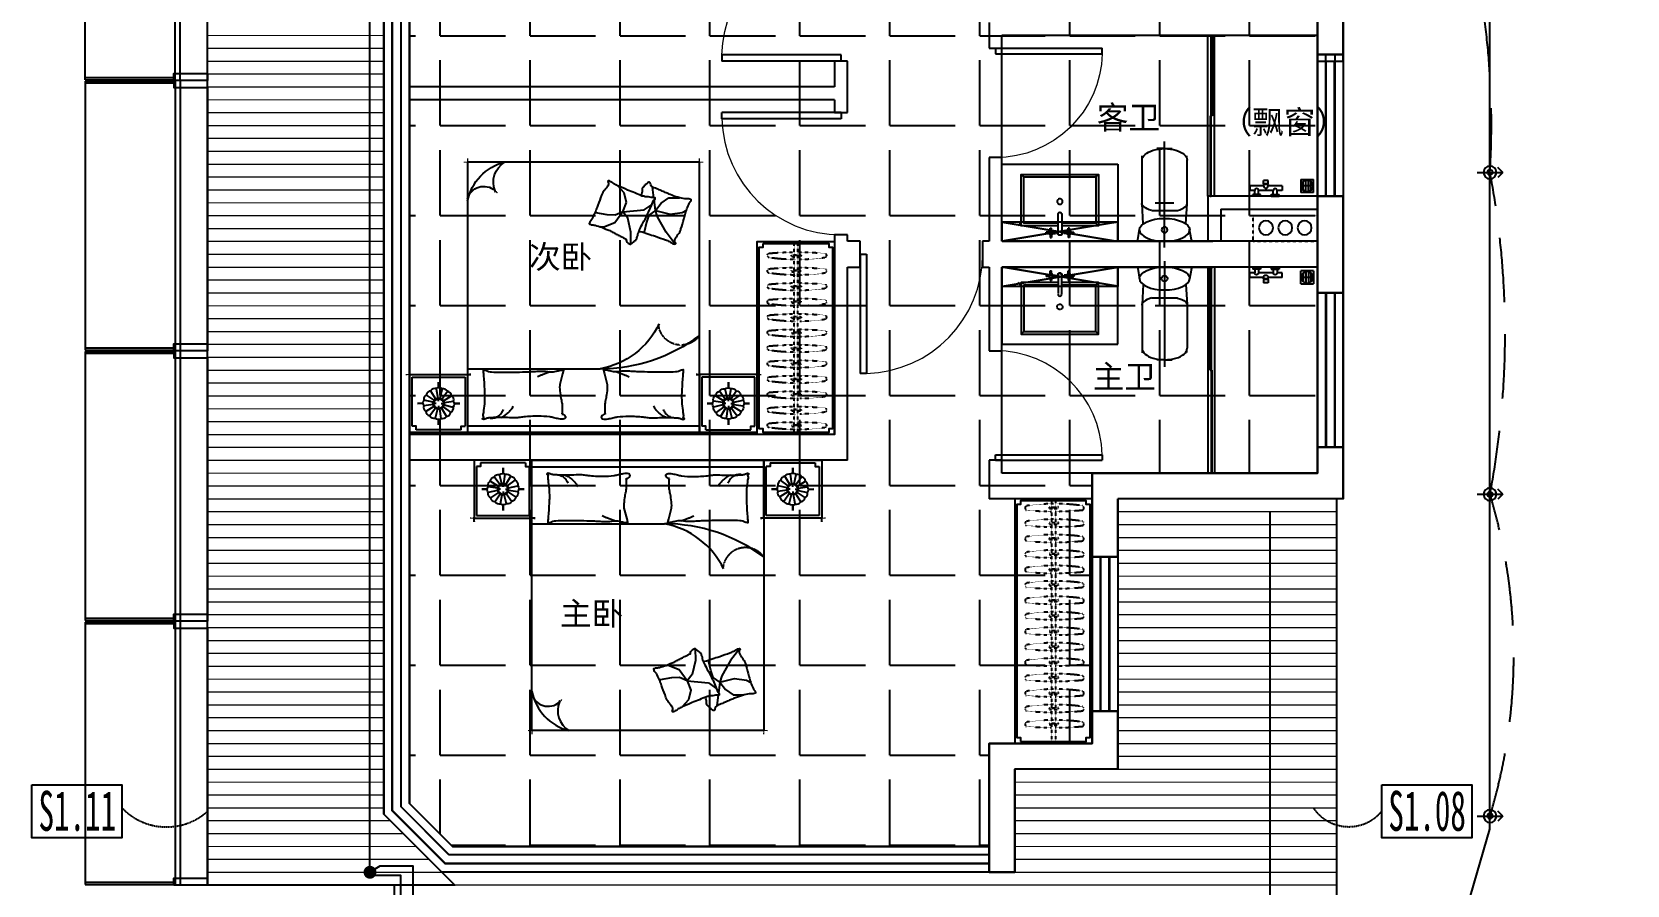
# Model space of a CAD drawing. Extents: x -284868 to 304789, y -137694 to 137894.
# Drawn here: x -10170 to 2219, y -493 to 6135 of the extents above; entities that cross this region are included whole.
import ezdxf
from ezdxf.enums import TextEntityAlignment as Align

# ---------------------------------------------------------------- set-up
doc = ezdxf.new("R2010")
doc.units = 0
for name, pattern in [('AX-COMP-140B（200）$0$1#comfort_plan$0$DASH', [0.35, 0.25, -0.1]), ('AX-COMP-140B（200）$0$DASH', [0.35, 0.25, -0.1]), ('AX-COMP140B-Fur$0$AX-COMP140B-Fur$0$CONTINOUS', [0]), ('AX-COMP140B-Fur$0$AX-COMP140B-Fur$0$XU-140-SF-N1$0$DASH', [0.35, 0.25, -0.1]), ('DASH', [0.35, 0.25, -0.1]), ('DASHDOT', [1, 0.5, -0.25, 0, -0.25]), ('DASHED', [0.75, 0.5, -0.25])]:
    doc.linetypes.add(name, pattern=pattern)
doc.layers.get('0').update_dxf_attribs({"linetype": 'CONTINUOUS'})
for name, color, linetype in [('0-墙', 4, 'CONTINUOUS'), ('0-底图', 251, 'CONTINUOUS'), ('0-文字说明', 3, 'CONTINUOUS'), ('0-窗', 11, 'CONTINUOUS'), ('0-非设计区域', 251, 'CONTINUOUS'), ('C-天花灯具', 3, 'CONTINUOUS'), ('WIRE-照明', 130, 'CONTINUOUS')]:
    doc.layers.add(name, color=color, linetype=linetype)
doc.styles.add('_TCH_DYN', font='')
doc.styles.add('TT', font='')
doc.styles.get('_TCH_DYN').set_extended_font_data('SimSun')
doc.styles.get('TT').set_extended_font_data('SimSun')

# ---------------------------------------------------------------- blocks, each defined once
blk = doc.blocks.new('*U313')
for p, q in [((-375, 280), (375, 280)), ((-175, -351), (-175, -385)), ((0, -440), (-60, -440)), ((0, -440), (60, -440))]:
    blk.add_line(p, q)
at = {"ltscale": 10}
for p, q in [((-208, 269), (-194, 185)), ((-198, 280), (198, 280)), ((0, 327), (0, -496)), ((208, 269), (194, 185)), ((-166, 145), (-175, -11)), ((166, 145), (175, -11)), ((-100, 40), (100, 40)), ((0, 26), (0, -64)), ((-175, -12), (-175, -351)), ((-72, -19), (72, -19)), ((-44, -19), (44, -19)), ((175, -12), (175, -351))]:
    blk.add_line(p, q, dxfattribs=at)
for points in [[(-175, -385, 10, 0, 0), (-175, -297, 10, 10, 0)], [(175, -385, 10, 0, 0), (175, -297, 10, 10, 0)]]:
    blk.add_lwpolyline(points, format="xyseb")
blk.add_circle((0, 191), 22.8, dxfattribs=at)
for centre, start, end in [((-198, 270), 90, 184.8886), ((198, 270), 355.1114, 90)]:
    blk.add_arc(centre, 10.4, start, end, dxfattribs=at)
at = {"ltscale": 10, "extrusion": (0, 0, -1)}
for centre, major_axis, ratio, start_param, end_param in [((0, 191), (195, 0), 0.456392, 3.141593, 6.283185), ((1, -12), (-175, 3), 0.369842, 2.169272, 3.218057)]:
    blk.add_ellipse(centre, major_axis=major_axis, ratio=ratio, start_param=start_param, end_param=end_param, dxfattribs=at)
at = {"ltscale": 10}
for centre, major_axis, ratio, start_param, end_param in [((0, 191), (195, 0), 0.456392, 3.141593, 6.283185), ((-1, -12), (175, 3), 0.369842, 2.169272, 3.218057), ((0, -351), (-175, 0), 0.507463, 0, 3.141593)]:
    blk.add_ellipse(centre, major_axis=major_axis, ratio=ratio, start_param=start_param, end_param=end_param, dxfattribs=at)
blk = doc.blocks.new('*U314')
at = {"linetype": 'AX-COMP-140B（200）$0$1#comfort_plan$0$DASH'}
for p, q in [((-200, 130), (-200, 280)), ((-200, 280), (700, 280)), ((700, 130), (-200, 280)), ((-200, 130), (700, 280)), ((700, 280), (700, 130)), ((700, 130), (-200, 130))]:
    blk.add_line(p, q, dxfattribs=at)
for p, q in [((-200, 280), (-200, -320)), ((700, 280), (-200, 280)), ((175, 218), (175, 250)), ((175, 250), (185, 250)), ((185, 218), (185, 250)), ((315, 218), (315, 250)), ((325, 250), (315, 250)), ((325, 218), (325, 250)), ((700, -320), (700, 280)), ((-55, 140), (-75, 160)), ((175, 218), (143, 218)), ((143, 218), (143, 208)), ((175, 208), (143, 208)), ((175, 208), (175, 177)), ((175, 177), (185, 177)), ((185, 218), (216, 218)), ((185, 208), (216, 208)), ((185, 208), (185, 177)), ((216, 218), (216, 208)), ((315, 218), (284, 218)), ((284, 218), (284, 208)), ((315, 208), (284, 208)), ((315, 208), (315, 177)), ((325, 177), (315, 177)), ((325, 218), (357, 218)), ((325, 208), (357, 208)), ((325, 208), (325, 177)), ((357, 218), (357, 208)), ((530, 140), (550, 160)), ((-30, -220), (-50, -240)), ((530, -220), (550, -240)), ((-200, -320), (700, -320))]:
    blk.add_line(p, q)
at = {"linetype": 'AX-COMP-140B（200）$0$DASH'}
for p, q in [((236, 218), (236, 71)), ((264, 71), (264, 218))]:
    blk.add_line(p, q, dxfattribs=at)
for points in [[(236, 160), (-50, 160), (-50, -240), (550, -240), (550, 160), (264, 160)], [(236, 140), (-30, 140), (-30, -220), (530, -220), (530, 140), (264, 140)]]:
    blk.add_lwpolyline(points)
blk.add_circle((250, -29), 21.4, dxfattribs=at)
for centre, start, end in [((180, 213), 107.0027, 162.9973), ((180, 213), 197.0027, 252.9973), ((180, 213), 17.0027, 72.9973), ((180, 213), 287.0027, 342.9973), ((320, 213), 107.0027, 162.9973), ((320, 213), 197.0027, 252.9973), ((320, 213), 17.0027, 72.9973), ((320, 213), 287.0027, 342.9973)]:
    blk.add_arc(centre, 17.1, start, end, dxfattribs=at)
for centre, radius, start, end in [((250, 213), 20, 315.9573, 224.0427), ((250, 218), 14.4, 0, 180), ((250, 69), 14.5, 173.574, 6.426)]:
    blk.add_arc(centre, radius, start, end)
blk = doc.blocks.new('*U106')
for p, q in [((-300, -920), (-300, 330)), ((-250, 330), (-300, 330)), ((-275, -295), (-275, 330)), ((-275, 330), (-267, 330)), ((-267, 330), (-267, -295)), ((-250, -920), (-250, 330)), ((550, 330), (-250, 330)), ((550, -920), (550, 330)), ((-283, -295), (-283, -920)), ((-283, -295), (-275, -295)), ((-275, -920), (-275, -295)), ((-267, -295), (-275, -295)), ((25, -840), (25, -875)), ((132, -840), (25, -840)), ((167, -798), (132, -798)), ((132, -823), (132, -798)), ((167, -823), (132, -823)), ((132, -828), (132, -840)), ((167, -828), (132, -828)), ((134, -828), (134, -823)), ((165, -828), (165, -823)), ((167, -823), (167, -798)), ((167, -828), (167, -840)), ((275, -840), (167, -840)), ((275, -840), (275, -875)), ((420, -790), (420, -890)), ((420, -790), (520, -790)), ((515, -840), (425, -840)), ((440, -874), (440, -806)), ((460, -884), (460, -796)), ((480, -884), (480, -796)), ((500, -874), (500, -806)), ((520, -890), (520, -790)), ((-250, -920), (-300, -920)), ((-283, -920), (-275, -920)), ((550, -920), (-250, -920)), ((63, -875), (25, -875)), ((48, -920), (48, -905)), ((108, -905), (48, -905)), ((108, -920), (48, -920)), ((63, -905), (63, -875)), ((93, -905), (93, -875)), ((207, -875), (93, -875)), ((108, -920), (108, -905)), ((192, -920), (108, -920)), ((192, -920), (192, -905)), ((192, -905), (252, -905)), ((192, -920), (252, -920)), ((207, -905), (207, -875)), ((275, -875), (237, -875)), ((237, -905), (237, -875)), ((252, -920), (252, -905)), ((520, -890), (420, -890))]:
    blk.add_line(p, q)
blk.add_circle((470, -840), 45)
for centre, radius, start, end in [((78, -875), 15, 0, 180), ((150, -840), 17.5, 180, 0), ((222, -875), 15, 0, 180)]:
    blk.add_arc(centre, radius, start, end)
blk = doc.blocks.new('10101111100000000010000110023AX-COMP-140B（200）$0$111110111022110811071652CDX卫生间立管047060')
at = {"linetype": 'AX-COMP-140B（200）$0$1#comfort_plan$0$DASH', "ltscale": 0.2}
for p, q in [((-250, 105), (250, 105)), ((-250, 105), (-250, -95)), ((250, 105), (250, -95)), ((-250, -95), (250, -95))]:
    blk.add_line(p, q, dxfattribs=at)
for centre in [(-150, 0), (0, 0), (150, 0)]:
    blk.add_circle(centre, 55)
blk = doc.blocks.new('*U105')
for p, q in [((550, 80), (550, 330)), ((650, -20), (650, 330)), ((550, 80), (-200, 80)), ((-200, -20), (650, -20))]:
    blk.add_line(p, q)
at = {"extrusion": (0, 0, -1), "zscale": -1}
blk.add_blockref('10101111100000000010000110023AX-COMP-140B（200）$0$111110111022110811071652CDX卫生间立管047060', (-50, 225), dxfattribs=at)
blk = doc.blocks.new('*U108')
for p, q in [((-300, -920), (-300, 680)), ((-250, 680), (-300, 680)), ((-275, -120), (-275, 680)), ((-275, 680), (-267, 680)), ((-267, 680), (-267, -120)), ((-250, -920), (-250, 680)), ((550, 680), (-250, 680)), ((550, -920), (550, 680)), ((-283, -120), (-283, -920)), ((-283, -120), (-275, -120)), ((-275, -920), (-275, -120)), ((-267, -120), (-275, -120)), ((25, -840), (25, -875)), ((132, -840), (25, -840)), ((167, -798), (132, -798)), ((132, -823), (132, -798)), ((167, -823), (132, -823)), ((132, -828), (132, -840)), ((167, -828), (132, -828)), ((134, -828), (134, -823)), ((165, -828), (165, -823)), ((167, -823), (167, -798)), ((167, -828), (167, -840)), ((275, -840), (167, -840)), ((275, -840), (275, -875)), ((420, -790), (420, -890)), ((420, -790), (520, -790)), ((515, -840), (425, -840)), ((440, -874), (440, -806)), ((460, -884), (460, -796)), ((480, -884), (480, -796)), ((500, -874), (500, -806)), ((520, -890), (520, -790)), ((-250, -920), (-300, -920)), ((-283, -920), (-275, -920)), ((550, -920), (-250, -920)), ((63, -875), (25, -875)), ((48, -920), (48, -905)), ((108, -905), (48, -905)), ((108, -920), (48, -920)), ((63, -905), (63, -875)), ((93, -905), (93, -875)), ((207, -875), (93, -875)), ((108, -920), (108, -905)), ((192, -920), (108, -920)), ((192, -920), (192, -905)), ((192, -905), (252, -905)), ((192, -920), (252, -920)), ((207, -905), (207, -875)), ((275, -875), (237, -875)), ((237, -905), (237, -875)), ((252, -920), (252, -905)), ((520, -890), (420, -890))]:
    blk.add_line(p, q)
blk.add_circle((470, -840), 45)
for centre, radius, start, end in [((78, -875), 15, 0, 180), ((150, -840), 17.5, 180, 0), ((222, -875), 15, 0, 180)]:
    blk.add_arc(centre, radius, start, end)
blk = doc.blocks.new('101011111000000000100142T2140sdf43dfgergf1217ghh165451564560402NEW2ffdfdfdsfsfe2322fadfadf03093088212A$C35C56D37')
at = {"linetype": 'DASH', "ltscale": 0.2}
for p, q in [((180, 76), (243, 95)), ((184, 64), (247, 83))]:
    blk.add_line(p, q, dxfattribs=at)
for centre, radius, start, end in [((664, -1375), 1554, 98.827, 106.1712), ((-460, 2299), 2347, 287.1469, 292.4323), ((416, 140), 22.5, 331.5297, 62.5104), ((22, 20), 22.5, 151.5297, 242.5104), ((664, -1375), 1554, 107.3266, 115.2131), ((-460, 2299), 2347, 281.6078, 286.3821), ((186, 71), 7.48, 140.9975, 253.0426), ((243, 89), 6.43, 302.1071, 91.933)]:
    blk.add_arc(centre, radius, start, end, dxfattribs=at)
blk = doc.blocks.new('*U109')
at = {"linetype": 'DASH', "ltscale": 0.2}
for p, q in [((-15, -2188), (-15, -4058)), ((15, -2188), (15, -4058))]:
    blk.add_line(p, q, dxfattribs=at)
for points in [[(-300, -2173), (-300, -4073), (300, -4073), (300, -2173), (-300, -2173)], [(-255, -4058), (255, -4058), (255, -4028), (285, -4028), (285, -2218), (255, -2218), (255, -2188), (-255, -2188), (-255, -2218), (-285, -2218), (-285, -4028), (-255, -4028), (-255, -4058)]]:
    blk.add_lwpolyline(points)
at = {"rotation": 343.0620202558109}
for p in [(-225, -2257), (-225, -2377), (-225, -2497), (-225, -2617), (-225, -2737), (-225, -2857), (-225, -2977), (-225, -3097), (-225, -3217), (-225, -3337), (-225, -3457), (-225, -3577), (-225, -3697), (-225, -3817), (-225, -3937)]:
    blk.add_blockref('101011111000000000100142T2140sdf43dfgergf1217ghh165451564560402NEW2ffdfdfdsfsfe2322fadfadf03093088212A$C35C56D37', p, dxfattribs=at)
blk = doc.blocks.new('10101111100000000010000110023AX-COMP140B-Fur$0$AX-COMP140B-Fur$0$111110111022110811071652A$C643C1FD2053066')
for points in [[(28, 343, -0.263368), (0, 361, -0.494818), (9, 380, -0.049225), (27, 382, -0.036831), (51, 380, -0.031893), (89, 372, 0.035782), (122, 365, 0.032941), (212, 359, 0.026564), (323, 365, 0.017905), (361, 370, -0.033397), (381, 373, -0.03204), (418, 372, 0.018442), (482, 369, 0.010837), (547, 370, 0.014624), (595, 373, 0.111249), (618, 380, -0.153708), (635, 384, -0.076444), (642, 382, -0.215512), (644, 380, -0.585858), (641, 377, 0.363489), (636, 375, 0.191716), (636, 363, -0.129675), (638, 346, -0.01735), (635, 330, 0.019326), (633, 315, 0.018818), (626, 246, 0.021828), (625, 187, 0.006204), (627, 153, 0.001963), (633, 46, 0.028341), (637, 10, -0.117014), (636, 1, -0.36606), (635, 0, -0.03973), (621, 3, -0.048309), (608, 8, 0.062981), (597, 12, 0.04058), (574, 16, 0.014345), (507, 18, 0.005484), (381, 17, 0.007153), (285, 14, 0.008762), (243, 12, -0.008153), (197, 9, -0.06251), (140, 13, 0.078669), (94, 15, 0.047825), (72, 10, -0.034494), (41, 3, -0.023571), (16, 0, -0.510228), (15, 1), (22, 31), (43, 114, 0.073041), (45, 133, 0.023305), (39, 194, 0.018299), (35, 217, -0.01097), (28, 255, -0.042281), (25, 290, -0.027201), (28, 343)], [(584, 375, 0.088153), (549, 371, 0.088153), (518, 356, 0.077547), (496, 334, 0.077547), (482, 307)], [(502, 369, 0.027842), (478, 358, 0.048685), (466, 350, 0.023666), (438, 326, 0.031223), (419, 305, 0.046801), (413, 297, 0.023191), (405, 281)], [(118, 16, 0.009729), (146, 25, 0.009729), (173, 35, 0.007971), (194, 44, 0.007971), (216, 54)]]:
    blk.add_lwpolyline(points, format="xyb")
blk = doc.blocks.new('10101111100000000010000110023AX-COMP140B-Fur$0$AX-COMP140B-Fur$0$111110111022110811071652A$C5A527934052065')
for p, q in [((123, 492), (194, 399)), ((194, 399), (262, 281)), ((347, 321), (365, 401)), ((469, 493), (467, 400)), ((467, 400), (491, 290)), ((162, 260), (70, 248)), ((278, 232), (162, 260)), ((262, 281), (278, 232)), ((278, 232), (329, 269)), ((329, 269), (347, 321)), ((491, 290), (531, 243)), ((531, 243), (593, 327)), ((531, 243), (591, 268)), ((591, 268), (653, 265)), ((593, 327), (678, 361)), ((653, 265), (741, 250)), ((678, 361), (700, 358)), ((741, 250), (744, 244)), ((70, 248), (37, 230)), ((174, 132), (91, 132)), ((233, 175), (174, 132)), ((278, 232), (233, 175)), ((278, 232), (288, 147)), ((290, 134), (301, 49)), ((319, 194), (308, 186)), ((364, 226), (319, 194)), ((531, 243), (364, 226)), ((531, 243), (503, 169)), ((503, 169), (521, 95)), ((521, 95), (570, 39))]:
    blk.add_line(p, q)
blk.add_lwpolyline([(405, 392, -0.025626), (395, 394, -0.0108), (278, 432, -0.00456), (199, 460, -0.01125), (168, 472, -0.069394), (151, 482, 0.079756), (136, 490, 0.106399), (123, 492, 0.328642), (119, 489, 0.299547), (121, 483, -0.189917), (126, 475, -0.033518), (127, 466, -0.075627), (127, 462, -0.053489), (124, 455, -0.017838), (113, 435, -0.038394), (98, 413, 0.059529), (88, 399, 0.035943), (79, 375, 0.011245), (56, 298, 0.006203), (47, 262, -0.010783), (41, 242, -0.019485), (37, 230, -0.005062), (19, 184, -0.101392), (4, 162, 0.223768), (0, 150, 0.25558), (3, 145, 0.081563), (17, 141, 0.071805), (32, 141, -0.069985), (48, 141, -0.03546), (102, 129, -0.029432), (164, 107, -0.001554), (194, 94, 0.00152), (224, 81, 0.004735), (256, 67, -0.00382), (296, 51, -0.296001), (315, 22, 0.649774), (335, 14, 0.02319), (339, 18, -0.0288), (342, 21, -0.005727), (348, 27, 0.004358), (356, 33, 0.027528), (371, 49, 0.046214), (379, 59, 0.194121), (381, 74, -0.133719), (382, 96, -0.005779), (389, 115, -0.008882)], format="xyb")
blk.add_lwpolyline([(770, 299, 0.101392), (787, 321, -0.223768), (792, 332, -0.25558), (790, 337, -0.081563), (776, 342, -0.071805), (761, 344, 0.069985), (745, 345, 0.03546), (693, 361, 0.029432), (632, 388, 0.001554), (603, 403, -0.00152), (574, 418, -0.004735), (543, 434, 0.00382), (505, 453, 0.296001), (488, 484, 0.265444), (469, 493, -0.02319), (465, 489, 0.0288), (461, 486, 0.005727), (455, 482, -0.004358), (447, 475, -0.027528), (430, 461, -0.046214), (422, 452, -0.194121), (418, 437, 0.133719), (415, 415, 0.011505), (399, 377, 0.008882), (375, 329, 0.012426), (341, 267, -0.033612), (330, 244), (309, 193), (293, 154, 0.224341), (280, 142, -0.722772), (280, 134, -0.103513), (283, 134, 0.053465), (290, 134, 0.030109), (311, 130, -0.031436), (331, 126, -0.05324), (344, 125, 0.05518), (357, 125, 0.056271), (380, 119, 0.0108), (493, 73, 0.00456), (570, 39, 0.01125), (600, 24, 0.069394), (616, 12, -0.079756), (631, 3, -0.106399), (644, 0, -0.328642), (647, 3, -0.299547), (646, 9, 0.189917), (641, 17, 0.033518), (641, 26, 0.075627), (642, 30, 0.053489), (645, 37, 0.017838), (657, 56, 0.038394), (675, 77, -0.059529), (685, 91, -0.035943), (696, 113, -0.011245), (725, 189, -0.006203), (737, 224, 0.010783), (744, 244, 0.019485), (749, 255, 0.005062)], format="xyb", close=True)
blk = doc.blocks.new('10101111100000000010000110023AX-COMP140B-Fur$0$AX-COMP140B-Fur$0$111110111022110811071652cdx床头灯2.0055068')
for p, q in [((0, 122), (0, 165)), ((-122, 0), (-165, 0)), ((-42, 10), (-114, 27)), ((-35, 25), (-95, 69)), ((-22, 37), (-61, 100)), ((-19, 0), (-38, 0)), ((-7, 42), (-18, 116)), ((0, 19), (0, 38)), ((10, 42), (27, 114)), ((19, 0), (38, 0)), ((25, 35), (69, 95)), ((37, 22), (100, 61)), ((42, 7), (116, 18)), ((122, 0), (165, 0)), ((-42, -7), (-116, -18)), ((-37, -22), (-100, -61)), ((-25, -35), (-69, -95)), ((-27, -114), (-10, -42)), ((0, -19), (0, -38)), ((0, -122), (0, -165)), ((19, -114), (7, -42)), ((63, -99), (23, -36)), ((35, -25), (96, -67)), ((42, -10), (114, -26))]:
    blk.add_line(p, q)
for points in [[(0, 165), (0, 122)], [(-165, 0), (-122, 0)], [(165, 0), (122, -2)], [(0, -165), (0, -122)]]:
    blk.add_lwpolyline(points)
for radius in [42.9, 38.2]:
    blk.add_circle((0, 0), radius)
for centre, start, end in [((-82, 3), 142.9809, 212.5445), ((-75, 34), 120.4809, 190.0445), ((-56, 60), 97.9809, 167.5445), ((-28, 77), 75.4809, 145.0445), ((3, 82), 52.9809, 122.5445), ((34, 75), 30.4809, 100.0445), ((60, 56), 7.9809, 77.5445), ((77, 28), 345.4809, 55.0445), ((82, -3), 322.9809, 32.5445), ((-77, -28), 165.4809, 235.0445), ((-60, -56), 187.9809, 257.5445), ((-34, -75), 210.4809, 280.0445), ((-3, -82), 232.9809, 302.5445), ((28, -77), 255.4809, 325.0445), ((56, -60), 277.9809, 347.5445), ((75, -34), 300.4809, 10.0445)]:
    blk.add_arc(centre, 40.1, start, end)
blk = doc.blocks.new('*U315')
for p, q in [((-900, 0), (-1350, 0)), ((-1350, 0), (-1350, -450)), ((1350, 0), (-1350, 0)), ((-900, 0), (900, 0)), ((-900, -2100), (-900, 0)), ((-900, -450), (-900, 0)), ((-1330, -50), (-1330, -430)), ((-920, -430), (-920, -50)), ((-900, -52), (900, -52)), ((900, 0), (900, -2100)), ((900, -450), (900, 0)), ((900, 0), (1350, 0)), ((920, -430), (920, -50)), ((1330, -50), (1330, -430)), ((1350, 0), (1350, -450)), ((-1350, -450), (-900, -450)), ((-1330, -430), (-920, -430)), ((1350, -450), (900, -450)), ((1330, -430), (920, -430)), ((900, -2100), (-900, -2100))]:
    blk.add_line(p, q)
at = {"linetype": 'AX-COMP140B-Fur$0$AX-COMP140B-Fur$0$CONTINOUS', "ltscale": 2.5}
blk.add_line((-900, -494), (130, -494), dxfattribs=at)
for points in [[(-1300, -20), (-1300, -50), (-1330, -50)], [(-950, -20), (-1300, -20)], [(-950, -20), (-950, -50), (-920, -50)], [(950, -20), (950, -50), (920, -50)], [(950, -20), (1300, -20)], [(1300, -20), (1300, -50), (1330, -50)]]:
    blk.add_lwpolyline(points)
for points in [[(-1350, -333, 0, 18, 0), (-1350, -479, 10, 10, 0)], [(-900, -350, 0, 10, 0), (-900, -478, 10, 10, 0)], [(900, -350, 0, 10, 0), (900, -478, 10, 10, 0)], [(1350, -333, 0, 18, 0), (1350, -479, 10, 10, 0)], [(-1381, -450, 10, 0, 0), (-1203, -450, 10, 10, 0)], [(-873, -450, 18, 0, 0), (-1032, -450, 10, 10, 0)], [(873, -450, 18, 0, 0), (1032, -450, 10, 10, 0)], [(1381, -450, 10, 0, 0), (1203, -450, 10, 10, 0)], [(-668, -1859, 10, 0, -0.374242), (-834, -1895, 10, 10, 2.21586)], [(-900, -1959, 0, 10, 0), (-900, -2130, 10, 10, 0)], [(-686, -1864, 10, 0, 0.177019), (-693, -1996, 10, 10, -2.21586)], [(-775, -2100, 0, 10, 0), (-930, -2100, 10, 10, 0)], [(658, -2100, 0, 10, 0), (930, -2100, 10, 10, 0)], [(900, -2005, 0, 10, 0), (900, -2130, 10, 10, 0)]]:
    blk.add_lwpolyline(points, format="xyseb")
for centre, radius, start, end in [((129, -1776), 1282, 53.023, 89.9651), ((11, -1125), 642, 25.9211, 79.3154), ((-516, -1721), 392, 191.3017, 255.6434), ((-774, -1782), 130, 193.5613, 311.455), ((-519, -1945), 181, 157.7938, 238.8167)]:
    blk.add_arc(centre, radius, start, end, dxfattribs=at)
at = {"linetype": 'AX-COMP140B-Fur$0$AX-COMP140B-Fur$0$XU-140-SF-N1$0$DASH', "ltscale": 2.5}
blk.add_arc((758, -855), 176, 36.1213, 174.8116, dxfattribs=at)
at = {"xscale": -1}
for name, p in [('10101111100000000010000110023AX-COMP140B-Fur$0$AX-COMP140B-Fur$0$111110111022110811071652cdx床头灯2.0055068', (-1125, -225)), ('10101111100000000010000110023AX-COMP140B-Fur$0$AX-COMP140B-Fur$0$111110111022110811071652A$C643C1FD2053066', (-140, -486)), ('10101111100000000010000110023AX-COMP140B-Fur$0$AX-COMP140B-Fur$0$111110111022110811071652A$C5A527934052065', (836, -1956))]:
    blk.add_blockref(name, p, dxfattribs=at)
for name, p in [('10101111100000000010000110023AX-COMP140B-Fur$0$AX-COMP140B-Fur$0$111110111022110811071652A$C643C1FD2053066', (140, -486)), ('10101111100000000010000110023AX-COMP140B-Fur$0$AX-COMP140B-Fur$0$111110111022110811071652cdx床头灯2.0055068', (1125, -225))]:
    blk.add_blockref(name, p)
blk = doc.blocks.new('*U100')
at = {"linetype": 'DASH', "ltscale": 0.2}
for p, q in [((-15, -2288), (-15, -3758)), ((15, -2288), (15, -3758))]:
    blk.add_line(p, q, dxfattribs=at)
for points in [[(-300, -2273), (-300, -3773), (300, -3773), (300, -2273), (-300, -2273)], [(-255, -3758), (255, -3758), (255, -3728), (285, -3728), (285, -2318), (255, -2318), (255, -2288), (-255, -2288), (-255, -2318), (-285, -2318), (-285, -3728), (-255, -3728), (-255, -3758)]]:
    blk.add_lwpolyline(points)
at = {"rotation": 343.0620202558109}
for p in [(-225, -2357), (-225, -2477), (-225, -2597), (-225, -2717), (-225, -2837), (-225, -2957), (-225, -3077), (-225, -3197), (-225, -3317), (-225, -3437), (-225, -3557), (-225, -3677)]:
    blk.add_blockref('101011111000000000100142T2140sdf43dfgergf1217ghh165451564560402NEW2ffdfdfdsfsfe2322fadfadf03093088212A$C35C56D37', p, dxfattribs=at)
blk = doc.blocks.new('*U103')
for p, q in [((-900, 0), (-1350, 0)), ((-1350, 0), (-1350, -450)), ((1350, 0), (-1350, 0)), ((-900, 0), (900, 0)), ((-900, -2100), (-900, 0)), ((-900, -450), (-900, 0)), ((-1330, -50), (-1330, -430)), ((-920, -430), (-920, -50)), ((-900, -52), (900, -52)), ((900, 0), (900, -2100)), ((900, -450), (900, 0)), ((900, 0), (1350, 0)), ((920, -430), (920, -50)), ((1330, -50), (1330, -430)), ((1350, 0), (1350, -450)), ((-1350, -450), (-900, -450)), ((-1330, -430), (-920, -430)), ((1350, -450), (900, -450)), ((1330, -430), (920, -430)), ((900, -2100), (-900, -2100))]:
    blk.add_line(p, q)
at = {"linetype": 'AX-COMP140B-Fur$0$AX-COMP140B-Fur$0$CONTINOUS', "ltscale": 2.5}
blk.add_line((-900, -494), (130, -494), dxfattribs=at)
for points in [[(-1300, -20), (-1300, -50), (-1330, -50)], [(-950, -20), (-1300, -20)], [(-950, -20), (-950, -50), (-920, -50)], [(950, -20), (950, -50), (920, -50)], [(950, -20), (1300, -20)], [(1300, -20), (1300, -50), (1330, -50)]]:
    blk.add_lwpolyline(points)
for points in [[(-1350, -333, 0, 18, 0), (-1350, -479, 10, 10, 0)], [(-900, -350, 0, 10, 0), (-900, -478, 10, 10, 0)], [(900, -350, 0, 10, 0), (900, -478, 10, 10, 0)], [(1350, -333, 0, 18, 0), (1350, -479, 10, 10, 0)], [(-1381, -450, 10, 0, 0), (-1203, -450, 10, 10, 0)], [(-873, -450, 18, 0, 0), (-1032, -450, 10, 10, 0)], [(873, -450, 18, 0, 0), (1032, -450, 10, 10, 0)], [(1381, -450, 10, 0, 0), (1203, -450, 10, 10, 0)], [(-668, -1859, 10, 0, -0.374242), (-834, -1895, 10, 10, 2.21586)], [(-900, -1959, 0, 10, 0), (-900, -2130, 10, 10, 0)], [(-686, -1864, 10, 0, 0.177019), (-693, -1996, 10, 10, -2.21586)], [(-775, -2100, 0, 10, 0), (-930, -2100, 10, 10, 0)], [(658, -2100, 0, 10, 0), (930, -2100, 10, 10, 0)], [(900, -2005, 0, 10, 0), (900, -2130, 10, 10, 0)]]:
    blk.add_lwpolyline(points, format="xyseb")
for centre, radius, start, end in [((129, -1776), 1282, 53.023, 89.9651), ((11, -1125), 642, 25.9211, 79.3154), ((-516, -1721), 392, 191.3017, 255.6434), ((-774, -1782), 130, 193.5613, 311.455), ((-519, -1945), 181, 157.7938, 238.8167)]:
    blk.add_arc(centre, radius, start, end, dxfattribs=at)
at = {"linetype": 'AX-COMP140B-Fur$0$AX-COMP140B-Fur$0$XU-140-SF-N1$0$DASH', "ltscale": 2.5}
blk.add_arc((758, -855), 176, 36.1213, 174.8116, dxfattribs=at)
at = {"xscale": -1}
for name, p in [('10101111100000000010000110023AX-COMP140B-Fur$0$AX-COMP140B-Fur$0$111110111022110811071652cdx床头灯2.0055068', (-1125, -225)), ('10101111100000000010000110023AX-COMP140B-Fur$0$AX-COMP140B-Fur$0$111110111022110811071652A$C643C1FD2053066', (-140, -486)), ('10101111100000000010000110023AX-COMP140B-Fur$0$AX-COMP140B-Fur$0$111110111022110811071652A$C5A527934052065', (836, -1956))]:
    blk.add_blockref(name, p, dxfattribs=at)
for name, p in [('10101111100000000010000110023AX-COMP140B-Fur$0$AX-COMP140B-Fur$0$111110111022110811071652A$C643C1FD2053066', (140, -486)), ('10101111100000000010000110023AX-COMP140B-Fur$0$AX-COMP140B-Fur$0$111110111022110811071652cdx床头灯2.0055068', (1125, -225))]:
    blk.add_blockref(name, p)
blk = doc.blocks.new('1$DorLib2D$00000001')
for p, q in [((0.45, 0.975), (0.5, 0.975)), ((0.45, 0), (0.45, 0.975)), ((0.5, 0), (0.5, 0.975)), ((0.5, 0), (0.45, 0))]:
    blk.add_line(p, q)
at = {"lineweight": 13}
blk.add_arc((0.475, 0), 0.975, 91.4693, 180, dxfattribs=at)
blk = doc.blocks.new('1$WINLIB2D$00000001')
for points in [[(-0.5, 0.5), (-0.5, -0.5)], [(-0.5, 0.5), (0.5, 0.5)], [(0.5, -0.5), (0.5, 0.5)], [(0.5, 0.167), (-0.5, 0.167)], [(0.5, -0.167), (-0.5, -0.167)], [(-0.5, -0.5), (0.5, -0.5)]]:
    blk.add_lwpolyline(points)
blk = doc.blocks.new('FFFFFFFFHGFH')
for p, q in [((379705, 179510), (379705, 182210)), ((379772, 179510), (379772, 182210)), ((379838, 179510), (379838, 182210)), ((379905, 179510), (379905, 182210)), ((387155, 180010), (387155, 180760)), ((384405, 180110), (384405, 179910)), ((386955, 180010), (384505, 180010)), ((384505, 179910), (384505, 180010)), ((386955, 180010), (386955, 179810)), ((387155, 179810), (387155, 180010)), ((384405, 179910), (384505, 179910)), ((384505, 179060, 0), (384505, 179910, 0)), ((383305, 179810), (383205, 179810)), ((383205, 179810), (383205, 179610)), ((383305, 179510), (383305, 179810)), ((386955, 179810), (387155, 179810)), ((383205, 179610), (379905, 179610)), ((379705, 176810), (379705, 179510)), ((379772, 176810), (379772, 179510)), ((379838, 176810), (379838, 179510)), ((383205, 179510), (379905, 179510)), ((379905, 176810), (379905, 179510)), ((383205, 179510), (383205, 179410)), ((383205, 179410), (383305, 179410)), ((383305, 179410), (383305, 179510)), ((384505, 179060), (384405, 179060)), ((384405, 179060), (384405, 178410)), ((384505, 178410), (384505, 179060)), ((387155, 178760), (386955, 178760)), ((386955, 178760), (386955, 178410)), ((387155, 178310), (387155, 178760)), ((383305, 178460), (383205, 178460)), ((383205, 178460), (383205, 178310)), ((383305, 178410), (383305, 178460)), ((383405, 178410), (383305, 178410)), ((383405, 178210), (383405, 178410)), ((384405, 178410), (384355, 178410)), ((384355, 178410), (384355, 178210)), ((386955, 178410), (384505, 178410)), ((383205, 176910), (383205, 178310)), ((387155, 178010), (387155, 178310)), ((383305, 178210), (383405, 178210)), ((383305, 176710), (383305, 178210)), ((384355, 178210), (384405, 178210)), ((384405, 178210), (384405, 177560)), ((386955, 178210), (384505, 178210)), ((384505, 177560), (384505, 178210)), ((386955, 178210), (386955, 178010)), ((386955, 178010), (387155, 178010)), ((384405, 177560), (384505, 177560)), ((384505, 176710), (384505, 177560)), ((383205, 176910), (379905, 176910)), ((379705, 173960), (379705, 176810)), ((379772, 173988), (379772, 176810)), ((379838, 174016), (379838, 176810)), ((379905, 174043), (379905, 176810)), ((387155, 176810), (386955, 176810)), ((386955, 176810), (386955, 176610)), ((387155, 176411), (387155, 176810)), ((383305, 176710), (379905, 176710)), ((384505, 176710), (384405, 176710)), ((384405, 176710), (384405, 176410)), ((384505, 176610), (384505, 176710)), ((385305, 176610), (384505, 176610)), ((386955, 176610), (385305, 176610)), ((385205, 176410), (384405, 176410)), ((385205, 176410), (385205, 175960)), ((387155, 176411), (385405, 176410)), ((385405, 175960), (385405, 176410)), ((385205, 175960), (385405, 175960)), ((385405, 174760), (385205, 174760)), ((385205, 174760), (385205, 174510)), ((385405, 174310), (385405, 174760)), ((384405, 173510), (384405, 174510)), ((385205, 174510), (384405, 174510)), ((384605, 173510), (384605, 174310)), ((385405, 174310), (384605, 174310)), ((380155, 173510), (379705, 173960)), ((380183, 173577), (379772, 173988)), ((380210, 173644), (379838, 174016)), ((380238, 173710), (379905, 174043)), ((384405, 173710), (380238, 173710)), ((384405, 173577), (380183, 173577)), ((384405, 173644), (380210, 173644)), ((384405, 173510), (380155, 173510)), ((384405, 173510), (384605, 173510))]:
    blk.add_line(p, q)
for name, p, xscale, yscale, zscale, rotation in [('1$DorLib2D$00000001', (383255, 180285), -950, 950, -950, 89.99999991303403), ('1$DorLib2D$00000001', (384455, 179485), -850.0000000000002, 850.0000000000002, 850, 269.9999999130341), ('1$WINLIB2D$00000001', (387055, 179285), -1049.994224253082, 200.0000000000001, 1049.994224253081, 89.99999991303406), ('1$DorLib2D$00000001', (383255, 178935), 950, 950, 950, 89.99999991303406), ('1$DorLib2D$00000001', (383880, 178310), 950, 950, 950, 179.9999999130349), ('1$WINLIB2D$00000001', (387055, 177410), 1199.972079044383, 200.0000000000001, -1199.972079044383, 89.99999991303406), ('1$DorLib2D$00000001', (384455, 177135), 849.9999999999998, 849.9999999999998, -850, 269.999999913034), ('1$WINLIB2D$00000001', (385305, 175360), -1199.972079044383, 200, -1199.972079044383, 89.99999991303403)]:
    blk.add_blockref(name, p, dxfattribs=dict(xscale=xscale, yscale=yscale, zscale=zscale, rotation=rotation))
at = {"extrusion": (5.0822e-21, -1.69407e-21, -1), "xscale": -0.9999999999999998, "zscale": -0.9999999999999998, "rotation": 0.001335745619233109}
blk.add_blockref('*U106', (-386405, 179680), dxfattribs=at)
at = {"xscale": -1}
for name, p, rotation in [('*U313', (385768, 178690, 0), 180.0013357505868), ('*U314', (384705, 178690, 0), 180.0013357505869)]:
    blk.add_blockref(name, p, dxfattribs=dict(at, rotation=rotation))
at = {"extrusion": (3.38813e-21, -3.38813e-21, -1), "zscale": -1, "rotation": 180.0013793154552}
blk.add_blockref('*U315', (-381255, 176925), dxfattribs=at)
at = {"extrusion": (-5.0822e-21, 1.69407e-21, -1), "xscale": -1, "zscale": -1, "rotation": 180.0013357456192}
blk.add_blockref('*U105', (-386755, 178740), dxfattribs=at)
at = {"extrusion": (0, 0, -1), "zscale": -1, "rotation": 180.0000000869659}
blk.add_blockref('*U100', (-382905, 174636), dxfattribs=at)
at = {"rotation": 359.995992758187}
for name, p in [('*U314', (384705, 177930, 0)), ('*U313', (385768, 177930, 0))]:
    blk.add_blockref(name, p, dxfattribs=at)
at = {"extrusion": (5.08228e-21, 1.69383e-21, -1), "zscale": -1, "rotation": 180.001335745607}
blk.add_blockref('*U108', (-386405, 177290), dxfattribs=at)
at = {"extrusion": (3.38813e-21, 3.38813e-21, -1), "xscale": -1, "zscale": -1, "rotation": 359.9986208584767}
blk.add_blockref('*U103', (-381755, 176710), dxfattribs=at)
at = {"extrusion": (0, 0, -1), "xscale": -1, "zscale": -1, "rotation": 8.696595443780097e-08}
blk.add_blockref('*U109', (-384905, 178583), dxfattribs=at)
at = {"style": '_TCH_DYN'}
for s, p in [('客卫', (385733, 179228, 0)), ('（飘窗）', (387185, 179193, 0)), ('次卧', (381323, 178146, 0)), ('主卫', (385701, 177215, 0)), ('主卧', (381564, 175374, 0))]:
    blk.add_text(s, height=180, dxfattribs=at).set_placement(p, align=Align.BOTTOM_RIGHT)
blk = doc.blocks.new('A$C3B8026B3')
for p, q in [((950, 41255), (950, 43245)), ((950, 41145), (950, 39155)), ((950, 39045), (950, 37055)), ((950, 36945), (950, 35005))]:
    blk.add_line(p, q)
for points in [[(0, 41206), (0, 43294)], [(700, 41200), (700, 43300)], [(738, 41200), (738, 43300)], [(0, 41194), (0, 39106)], [(700, 41200), (700, 39100)], [(738, 41200), (738, 39100)], [(0, 39094), (0, 37006)], [(700, 39100), (700, 37000)], [(738, 39100), (738, 37000)], [(0, 36994), (0, 34956)], [(700, 37000), (700, 34950)], [(738, 37000), (738, 34950)]]:
    blk.add_lwpolyline(points)
for points in [[(688, 41200), (688, 41255), (950, 41255), (950, 41200)], [(688, 41200), (688, 41145), (950, 41145), (950, 41200)], [(688, 39100), (688, 39155), (950, 39155), (950, 39100)], [(688, 39100), (688, 39045), (950, 39045), (950, 39100)], [(688, 37000), (688, 37055), (950, 37055), (950, 37000)], [(688, 37000), (688, 36945), (950, 36945), (950, 37000)], [(688, 34950), (688, 35005), (950, 35005), (950, 34950)]]:
    blk.add_lwpolyline(points, close=True)
at = {"elevation": 0}
for points in [[(0, 41206), (688, 41206), (688, 41220), (0, 41220)], [(0, 41194), (688, 41194), (688, 41179), (0, 41179)], [(0, 39106), (688, 39106), (688, 39120), (0, 39120)], [(0, 39094), (688, 39094), (688, 39079), (0, 39079)], [(0, 37006), (688, 37006), (688, 37020), (0, 37020)], [(0, 36994), (688, 36994), (688, 36979), (0, 36979)], [(0, 34956), (688, 34956), (688, 34970), (0, 34970)]]:
    blk.add_lwpolyline(points, dxfattribs=at)
blk = doc.blocks.new('*U250')
for p, q in [((75, 0), (-75, 0)), ((-74.7, 0), (-45.5, 29.1, 0)), ((-74.7, 0), (-45.5, -29.1)), ((0, -75), (0, 75))]:
    blk.add_line(p, q)
for radius in [37.5, 15]:
    blk.add_circle((0, 0), radius)
blk = doc.blocks.new('1')
at = {"color": 8, "linetype": 'DASHED', "ltscale": 1000}
blk.add_lwpolyline([(-7440, 8836, 0.147859), (-7440, 11336, 0.094187), (-7440, 13836, 0.051527), (-7496, 15128, 2.3592)], format="xyb", dxfattribs=at)
at = {"color": 2, "linetype": 'DASHED', "ltscale": 3}
for points in [[(-18064, 8900, 0.403715), (-17400, 8873, 3.182213)], [(-8812, 8900, 0.497009), (-8281, 8873, 3.182213)]]:
    blk.add_lwpolyline(points, format="xyb", dxfattribs=at)
at = {"layer": '0-文字说明', "color": 3, "ltscale": 0.5}
for points in [[(-18764, 9079), (-18064, 9079), (-18064, 8667), (-18764, 8667)], [(-8281, 9079), (-7581, 9079), (-7581, 8667), (-8281, 8667)]]:
    blk.add_lwpolyline(points, close=True, dxfattribs=at)
at = {"color": 3, "style": 'TT'}
for s, width, p, p2 in [('S1.11', 0.607698, (-18712, 8722), (-18110, 8722)), ('S1.08', 0.508947, (-8229, 8722), (-7627, 8722))]:
    blk.add_text(s, height=310.3, dxfattribs=dict(at, width=width)).set_placement(p, p2, align=Align.FIT)

msp = doc.modelspace()

# ---------------------------------------------------------------- hatches: boundary and pattern name
at = {"layer": '0-非设计区域', "ltscale": 3}
h = msp.add_hatch(dxfattribs=at)
h.set_pattern_fill('ANGLE', color=256, scale=100)
h.set_pattern_definition([(0, (-422606.9, 452446.1), (0, 698.5), [508, -190.5]), (90, (-422606.9, 452446.1), (-698.5, 4e-14), [508, -190.5])])
h.paths.add_polyline_path([(2014, 12007), (2014, 9057), (-186, 9057), (-186, 2708), (-1936, 2708), (-1936, 608), (-2736, 608), (-2736, -192), (-6903, -192), (-7236, 141), (-7236, 8507), (-8436, 8507), (-8436, 12007)])

# ---------------------------------------------------------------- linework, layer by layer
at = {"layer": '0-墙', "ltscale": 3}
for points in [[(-186, 6858), (14, 6858), (14, 5958), (-186, 5958)], [(-186, 4858), (14, 4858), (14, 4108), (-186, 4108)]]:
    msp.add_lwpolyline(points, close=True, dxfattribs=at)
for points in [[(-1736, 2508), (-1736, 2058), (-1936, 2058), (-1936, 2708), (-186, 2708), (-186, 2908), (14, 2908), (14, 2508), (-1736, 2508)], [(-2536, 408), (-2536, -392), (-2736, -392), (-2736, 608), (-1936, 608), (-1936, 858), (-1736, 858), (-1736, 408), (-2536, 408)]]:
    msp.add_lwpolyline(points, dxfattribs=at)
at = {"layer": '0-窗'}
for points in [[(-7236, 8307), (-7236, 141), (-6903, -192), (-2736, -192), (-2736, -392), (-6986, -392), (-7436, 58), (-7436, 8307), (-7236, 8307)], [(-2736, -327), (-6959, -327), (-7371, 85), (-7371, 8307)], [(-2736, -257), (-6930, -257), (-7301, 114), (-7301, 8307)]]:
    msp.add_lwpolyline(points, dxfattribs=at)
for points in [[(14, 5958), (14, 4858), (-186, 4858), (-186, 5958)], [(-51, 5958), (-51, 4858), (-121, 4858), (-121, 5958)], [(14, 4108), (14, 2908), (-186, 2908), (-186, 4108)], [(-51, 4108), (-51, 2908), (-121, 2908), (-121, 4108)], [(-1736, 2058), (-1736, 858), (-1936, 858), (-1936, 2058)], [(-1801, 2058), (-1801, 858), (-1871, 858), (-1871, 2058)]]:
    msp.add_lwpolyline(points, close=True, dxfattribs=at)
at = {"layer": '0-非设计区域', "ltscale": 3}
msp.add_lwpolyline([(2014, 12007), (2014, 9057), (-186, 9057), (-186, 2708), (-1936, 2708), (-1936, 608), (-2736, 608), (-2736, -192), (-6903, -192), (-7236, 141), (-7236, 8507), (-8436, 8507), (-8436, 12007)], close=True, dxfattribs=at)
at = {"layer": 'C-天花灯具', "color": 6, "linetype": 'DASHDOT', "ltscale": 200, "const_width": 10}
for points in [[(-8807, 6107), (-7436, 6107)], [(-8807, 6007), (-7436, 6007)], [(-8807, 5907), (-7436, 5907)], [(-8807, 5807), (-7436, 5807)], [(-8807, 5707), (-7436, 5707)], [(-8807, 5607), (-7436, 5607)], [(-8807, 5507), (-7436, 5507)], [(-8807, 5407), (-7436, 5407)], [(-8807, 5307), (-7436, 5307)], [(-8807, 5207), (-7436, 5207)], [(-8807, 5107), (-7436, 5107)], [(-8807, 5007), (-7436, 5007)], [(-8807, 4907), (-7436, 4907)], [(-8807, 4807), (-7436, 4807)], [(-8807, 4707), (-7436, 4707)], [(-8807, 4607), (-7436, 4607)], [(-8807, 4507), (-7436, 4507)], [(-8807, 4407), (-7436, 4407)], [(-8807, 4307), (-7436, 4307)], [(-8807, 4207), (-7436, 4207)], [(-8807, 4107), (-7436, 4107)], [(-8807, 4007), (-7436, 4007)], [(-8807, 3907), (-7436, 3907)], [(-8807, 3807), (-7436, 3807)], [(-8807, 3707), (-7436, 3707)], [(-8807, 3607), (-7436, 3607)], [(-8807, 3507), (-7436, 3507)], [(-8807, 3407), (-7436, 3407)], [(-8807, 3307), (-7436, 3307)], [(-8807, 3207), (-7436, 3207)], [(-8807, 3107), (-7436, 3107)], [(-8807, 3007), (-7436, 3007)], [(-8807, 2907), (-7436, 2907)], [(-8807, 2807), (-7436, 2807)], [(-8807, 2707), (-7436, 2707)], [(-8807, 2607), (-7436, 2607)], [(-8807, 2507), (-7436, 2507)], [(-8807, 2407), (-7436, 2407)], [(-1736, 2407), (-36, 2407)], [(-8807, 2307), (-7436, 2307)], [(-1736, 2307), (-36, 2307)], [(-8807, 2207), (-7436, 2207)], [(-8807, 2107), (-7436, 2107)], [(-1736, 2207), (-36, 2207)], [(-1736, 2107), (-36, 2107)], [(-8807, 2007), (-7436, 2007)], [(-1736, 2007), (-36, 2007)], [(-8807, 1907), (-7436, 1907)], [(-1736, 1907), (-36, 1907)], [(-8807, 1807), (-7436, 1807)], [(-1736, 1807), (-36, 1807)], [(-8807, 1707), (-7436, 1707)], [(-8807, 1607), (-7436, 1607)], [(-1736, 1707), (-36, 1707)], [(-1736, 1607), (-36, 1607)], [(-8807, 1507), (-7436, 1507)], [(-1736, 1507), (-36, 1507)], [(-8807, 1407), (-7436, 1407)], [(-1736, 1407), (-36, 1407)], [(-8807, 1307), (-7436, 1307)], [(-1736, 1307), (-36, 1307)], [(-8807, 1207), (-7436, 1207)], [(-1736, 1207), (-36, 1207)], [(-8807, 1107), (-7436, 1107)], [(-8807, 1007), (-7436, 1007)], [(-1736, 1107), (-36, 1107)], [(-1736, 1007), (-36, 1007)], [(-8807, 907), (-7436, 907)], [(-1736, 907), (-36, 907)], [(-8807, 807), (-7436, 807)], [(-1736, 807), (-36, 807)], [(-8807, 707), (-7436, 707)], [(-1736, 707), (-36, 707)], [(-8807, 607), (-7436, 607)], [(-8807, 507), (-7436, 507)], [(-1736, 607), (-36, 607)], [(-1736, 507), (-36, 507)], [(-8807, 407), (-7436, 407)], [(-1736, 407), (-36, 407)], [(-8807, 307), (-7436, 307)], [(-2536, 307), (-36, 307)], [(-8807, 207), (-7436, 207)], [(-2536, 207), (-36, 207)], [(-8807, 107), (-7436, 107)], [(-8807, 7), (-7385, 7)], [(-2536, 107), (-36, 107)], [(-2536, 7), (-36, 7)], [(-8807, -93), (-7285, -93)], [(-2536, -93), (-36, -93)], [(-8807, -193), (-7185, -193)], [(-2536, -193), (-36, -193)], [(-8807, -293), (-7085, -293)], [(-2536, -293), (-36, -293)], [(-8807, -393), (-6986, -393)], [(-7356, -493), (-36, -493)], [(-2536, -393), (-36, -393)]]:
    msp.add_lwpolyline(points, dxfattribs=at)
at = {"layer": 'WIRE-照明'}
msp.add_lwpolyline([(-6885, -493), (-8807, -493), (-8807, 8207), (-7436, 8207), (-7436, 58)], close=True, dxfattribs=at)
for points in [[(-7544, -393), (-7544, 8207)], [(1154, 143), (1154, 7507)], [(-1736, 2508), (-1736, 408), (-2536, 408), (-2536, -393), (-6986, -392), (-6885, -493), (-7356, -493), (-7356, -1893), (-509, -1893), (-178, -1493), (-36, -1093), (-36, 2508), (-1736, 2508)], [(-552, -1893), (-552, 2407)], [(2544, -9218), (1307, -9099), (1307, -2019), (-7208, -2019), (-7208, -346), (-7468, -346), (-7544, -393)], [(-5722, -21775), (-5722, -14039), (-7518, -14039), (-7518, -2348), (-7304, -2136), (-7304, -418), (-7544, -418)]]:
    msp.add_lwpolyline(points, dxfattribs=at)
at = {"layer": 'WIRE-照明', "elevation": 0}
msp.add_lwpolyline([(-1899, -3724), (603, -1952), (1154, -57)], dxfattribs=at)
at = {"layer": 'WIRE-照明', "const_width": 50}
msp.add_lwpolyline([(-7569, -393, 1), (-7519, -393, 1)], format="xyb", close=True, dxfattribs=at)

# ---------------------------------------------------------------- block references
msp.add_blockref('1', (8594, -8793))
at = {"layer": '0-底图'}
msp.add_blockref('FFFFFFFFHGFH', (-387141, -173902), dxfattribs=at)
at = {"layer": '0-窗'}
msp.add_blockref('A$C3B8026B3', (-9756, -35443), dxfattribs=at)
at = {"layer": 'C-天花灯具', "xscale": -1.333333333333333, "yscale": 1.333333333333333, "zscale": 1.333333333333333}
for p in [(1154, 5043), (1154, 2543), (1154, 43)]:
    msp.add_blockref('*U250', p, dxfattribs=at)

doc.saveas('drawing.dxf')
